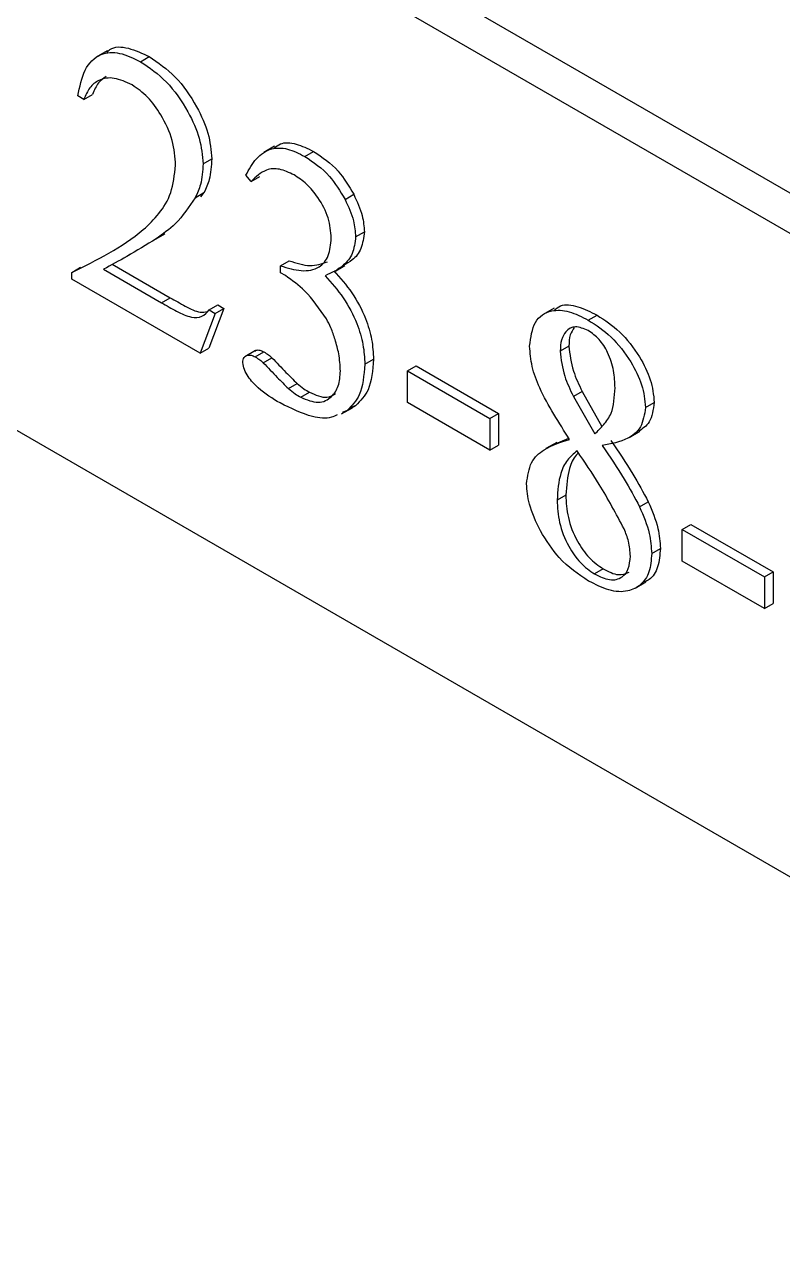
# Model space of a CAD drawing. Header units: inches. Extents: x 0 to 16.5, y 0 to 11.7.
# Drawn here: x 1.0132 to 1.0734, y 9.4754 to 9.5718 of the extents above; entities that cross this region are included whole.
import ezdxf

# ---------------------------------------------------------------- set-up
doc = ezdxf.new("R2010")
doc.units = ezdxf.units.IN
doc.header["$MEASUREMENT"] = 0

# ---------------------------------------------------------------- blocks, each defined once
blk = doc.blocks.new('Drawing View43')
at = {"color": 7, "linetype": 'Continuous', "lineweight": 25}
for p, q in [((0.009795926848526457, 0.01433669003265907), (-0.1973642629522195, 0.133927722037939)), ((0.007033790984516551, 0.01274214293925544), (-0.2001263988162295, 0.1323331749445354)), ((-0.2001263988162295, 0.08129937420167584), (0.007033790984516551, -0.03829165780360409)), ((-0.0968553239825197, 0.05593018926429799), (-0.09771849144002279, 0.05543189329760936)), ((-0.09420359826853167, 0.05506890938760561), (-0.09351306430252909, 0.05546754616095662)), ((-0.09869672627430832, 0.05207243568768875), (-0.09917327015370896, 0.05234753861353632)), ((-0.09869672627430832, 0.05207243568768875), (-0.09800619230830573, 0.05247107246103976)), ((-0.08357516480871055, 0.04835496342450767), (-0.08443833226621364, 0.04785666745781905)), ((-0.08924905476047838, 0.04695906999957904), (-0.08855852079447579, 0.04735770677293005)), ((-0.08117806556491668, 0.04754942941444027), (-0.0804875315989141, 0.04794806618779128)), ((-0.08542913953671205, 0.04557495538114192), (-0.08586029828474123, 0.04605969886386063)), ((-0.08542913953671205, 0.04557495538114192), (-0.08473860557070947, 0.04597359215449293)), ((-0.08986931822255531, 0.04428178157284884), (-0.08917878425655273, 0.04468041834619985)), ((-0.08917878425655273, 0.04468041834619985), (-0.08944227556180058, 0.04433709650242076)), ((-0.07798976008607018, 0.04414968987094515), (-0.07729922612006761, 0.04454832664429616)), ((-0.07714635306141679, 0.04118210516345112), (-0.07645581909541421, 0.04158074193680213)), ((-0.09297819972150166, 0.0410190249654093), (-0.09228766575549907, 0.04141766173876031)), ((-0.09228766575549907, 0.04141766173876031), (-0.09278721689676145, 0.04111697770608675)), ((-0.09568536973455628, 0.03939446701327824), (-0.0949948357685537, 0.03979310378662924)), ((-0.09494045413659365, 0.03983792753228056), (-0.09500125056366313, 0.03980438334770214)), ((-0.09965737822167138, 0.03835863770333135), (-0.0989668442556688, 0.03875727447668235)), ((-0.097149849713397, 0.03860126496238404), (-0.09254704097347262, 0.03594412003574602)), ((-0.09645931574739443, 0.03899990173573505), (-0.09185650700747003, 0.03634275680909703)), ((-0.08310693364820461, 0.03887991400581835), (-0.08241639968220203, 0.03927855077916936)), ((-0.08310693364820461, 0.03832088387717048), (-0.08310693364820461, 0.03887991400581835)), ((-0.07885628846082479, 0.03840763041270431), (-0.07799312100332172, 0.03890592637939293)), ((-0.09965737822167138, 0.03781270984332332), (-0.09965737822167138, 0.03835863770333135)), ((-0.0894873267001787, 0.03194166406868872), (-0.09965737822167138, 0.03781270984332332)), ((-0.08272116003154702, 0.03809818150862716), (-0.08310693364820461, 0.03832088387717048)), ((-0.09254704097347262, 0.03594412003574602), (-0.09185650700747003, 0.03634275680909703)), ((-0.0887649466925158, 0.03538107736990342), (-0.08807441272651323, 0.03577971414325443)), ((-0.08807441272651323, 0.03577971414325443), (-0.08759030465855094, 0.03550024450429809)), ((-0.08828083862455352, 0.03510160773094707), (-0.0894873267001787, 0.03194166406868872)), ((-0.08759030465855094, 0.03550024450429809), (-0.08879679273417612, 0.03234030084203973)), ((-0.0887649466925158, 0.03538107736990342), (-0.08828083862455352, 0.03510160773094707)), ((-0.08828083862455352, 0.03510160773094707), (-0.08759030465855094, 0.03550024450429809)), ((-0.06140235860615043, 0.03551125368676385), (-0.06226552606365351, 0.03501295772007522)), ((-0.05869351506462871, 0.03456937469885728), (-0.05800298109862614, 0.03496801147220829)), ((-0.0894873267001787, 0.03194166406868872), (-0.08879679273417612, 0.03234030084203973)), ((-0.08508452937786497, 0.03216822033871694), (-0.08594769683536806, 0.03166992437202831)), ((-0.08510766152283075, 0.03164945769334868), (-0.08441712755682818, 0.03204809446669969)), ((-0.06023819881867164, 0.03251549378761362), (-0.06092873278467421, 0.03211685701426261)), ((-0.08447226968363009, 0.03118657048885725), (-0.08378173571762751, 0.03158520726220826)), ((-0.07642019095947308, 0.03106722191127998), (-0.0757296569934705, 0.03146585868463099)), ((-0.07303143448373593, 0.0305478165661267), (-0.07234090051773336, 0.03094645333947771)), ((-0.07234090051773336, 0.03094645333947771), (-0.06580544160024006, 0.02717361321356897)), ((-0.07303143448373593, 0.0305478165661267), (-0.06649597556624265, 0.02677497644021797)), ((-0.07303143448373593, 0.02803218098721156), (-0.07303143448373593, 0.0305478165661267)), ((-0.0824828880918467, 0.02914717067373896), (-0.08179235412584412, 0.02954580744708997)), ((-0.05918677660856566, 0.02891683599266349), (-0.05987731057456824, 0.02851819921931249)), ((-0.05918677660856566, 0.02891683599266349), (-0.05761139274329904, 0.02613935365116051)), ((-0.08150332567307894, 0.02845065863976163), (-0.08081279170707636, 0.02884929541311263)), ((-0.06649597556624265, 0.02425934086130256), (-0.07303143448373593, 0.02803218098721156)), ((-0.05987731057456824, 0.02851819921931249), (-0.05818671443098063, 0.02553759173757142)), ((-0.05415121983319978, 0.02764961936310761), (-0.0534606858671972, 0.02804825613645862)), ((-0.07826422722737676, 0.02712352746547327), (-0.07740105976987367, 0.0276218234321619)), ((-0.07782713003198892, 0.02739845467455331), (-0.07820982924876867, 0.02723405618275978)), ((-0.07782713003198892, 0.02739845467455331), (-0.07713659606598634, 0.02779709144790432)), ((-0.07713659606598634, 0.02779709144790432), (-0.07751929528276609, 0.02763269295611078)), ((-0.06649597556624265, 0.02677497644021797), (-0.06580544160024006, 0.02717361321356897)), ((-0.06580544160024006, 0.02717361321356897), (-0.06580544160024006, 0.02465797763465357)), ((-0.06649597556624265, 0.02677497644021797), (-0.06649597556624265, 0.02425934086130256)), ((-0.06125507595395198, 0.02478499845535162), (-0.06023486449111444, 0.02519934607015943)), ((-0.05545899126466093, 0.02526087030639409), (-0.05459582380715785, 0.02575916627308272)), ((-0.06649597556624265, 0.02425934086130256), (-0.06580544160024006, 0.02465797763465357)), ((-0.06118977996718075, 0.02487546618476095), (-0.06205294742468384, 0.02437717021807233)), ((-0.06048025285265292, 0.02069285733860287), (-0.0611707868186555, 0.02029422056525186)), ((-0.05463154580688124, 0.01976855970555444), (-0.05394101184087866, 0.02016719647890545)), ((-0.05124657142542506, 0.01797168281309778), (-0.05055603745942248, 0.01837031958644878)), ((-0.05055603745942248, 0.01837031958644878), (-0.04402057854192919, 0.01459747946053978)), ((-0.05124657142542506, 0.01797168281309778), (-0.04471111250793177, 0.01419884268718877)), ((-0.05124657142542506, 0.0154560472341821), (-0.05124657142542506, 0.01797168281309778)), ((-0.05366711176523735, 0.01605852446479187), (-0.05297657779923477, 0.01645716123814287)), ((-0.04471111250793177, 0.01168320710827337), (-0.05124657142542506, 0.0154560472341821)), ((-0.05750374465353998, 0.01483423884003452), (-0.05819427861954256, 0.01443560206668351)), ((-0.04471111250793177, 0.01419884268718877), (-0.04402057854192919, 0.01459747946053978)), ((-0.04402057854192919, 0.01459747946053978), (-0.04402057854192919, 0.01208184388162437)), ((-0.05498649477300677, 0.01330249388834834), (-0.05412332731550368, 0.01380078985503696)), ((-0.04471111250793177, 0.01419884268718877), (-0.04471111250793177, 0.01168320710827337)), ((-0.04471111250793177, 0.01168320710827337), (-0.04402057854192919, 0.01208184388162437))]:
    blk.add_line(p, q, dxfattribs=at)
for points, knots in [([(-0.09688027378510904, 0.05579198936978336), (-0.09680242287728338, 0.05587691339849325), (-0.09640502158616276, 0.05631042046474237), (-0.09517437318405317, 0.05624379754890133), (-0.09406715846923239, 0.05572644826563963), (-0.09351306430252909, 0.05546754616095662)], [0, 0, 0, 0, 0.108500866723059, 0.5538584677772722, 1, 1, 1, 1]), ([(-0.09917327015370896, 0.05234753861353632), (-0.09903210946694851, 0.05308027162126378), (-0.09875044530332479, 0.05454232620967495), (-0.09752994708374435, 0.0557501349277837), (-0.09589373519307047, 0.05588842159608708), (-0.09476730741451388, 0.05534224021687636), (-0.09420359826853167, 0.05506890938760561)], [0, 0, 0, 0, 0.2805444737740365, 0.5597828005686685, 0.7796978499090905, 1, 1, 1, 1]), ([(-0.09420359826853167, 0.05506890938760561), (-0.09350073480791714, 0.05458766637545539), (-0.09209578119147005, 0.05362570982457748), (-0.09048001369857507, 0.05131333596762419), (-0.0894262783847803, 0.04896912161572471), (-0.08930811405069397, 0.04762891422725544), (-0.08924905476047838, 0.04695906999957904)], [0, 0, 0, 0, 0.2800571204154836, 0.5598061162483594, 0.7799882804510402, 1, 1, 1, 1]), ([(-0.09351306430252909, 0.05546754616095662), (-0.09281020084191469, 0.05498630314880626), (-0.09140524722546774, 0.05402434659792836), (-0.08978947973257236, 0.0517119727409752), (-0.08873574441877771, 0.04936775838907572), (-0.0886175800846914, 0.04802755100060645), (-0.08855852079447579, 0.04735770677293005)], [0, 0, 0, 0, 0.2800571204154836, 0.5598061162483594, 0.7799882804510402, 1, 1, 1, 1]), ([(-0.09487681105054199, 0.05322142633968775), (-0.09535824776746843, 0.05344466202983727), (-0.0963210290972174, 0.05389109070271134), (-0.0974800109151149, 0.05369784699712453), (-0.09827840428896652, 0.05305145057819075), (-0.09855723686091705, 0.05239888807977557), (-0.09869672627430845, 0.05207243568768889)], [0, 0, 0, 0, 0.2796455544646712, 0.5592376096793891, 0.7795032092532084, 1, 1, 1, 1]), ([(-0.09693136849603531, 0.05388665296914256), (-0.09714846816440749, 0.0537403338134048), (-0.09762351720708434, 0.05342016393300147), (-0.09787152516491891, 0.05280506711324971), (-0.09800619230830573, 0.05247107246103976)], [0, 0, 0, 0, 0.4570047487079127, 0.9999999999999999, 0.9999999999999999, 0.9999999999999999, 0.9999999999999999]), ([(-0.09142754106630951, 0.046858414859183), (-0.0914730978160867, 0.04750508103690052), (-0.09156410237714636, 0.04879686703882116), (-0.09246323612862249, 0.05075284755005501), (-0.09361360093190883, 0.05234571146430347), (-0.09445576776508212, 0.05292953992837782), (-0.09487681105054199, 0.05322142633968775)], [0, 0, 0, 0, 0.2801899240254463, 0.5597098382548433, 0.7798758999349428, 1, 1, 1, 1]), ([(-0.08586029828474123, 0.04605969886386063), (-0.08560221568526817, 0.04652528731349033), (-0.08508662730025783, 0.04745542362378167), (-0.08396330802325547, 0.04824251878238933), (-0.08257500607251522, 0.04825186954085164), (-0.08164397329084551, 0.04778370730968191), (-0.08117806556491668, 0.04754942941444027)], [0, 0, 0, 0, 0.2804164251108999, 0.5602061202439763, 0.7799182043545662, 1, 1, 1, 1]), ([(-0.08361165492520725, 0.04822199622800864), (-0.0834528957201603, 0.04834590550014987), (-0.08299293985204138, 0.04870489442818728), (-0.08187307487652941, 0.04863128782732856), (-0.08094963811965653, 0.04817593433153175), (-0.0804875315989141, 0.04794806618779142)], [0, 0, 0, 0, 0.208438593274991, 0.6038865846602778, 1, 1, 1, 1]), ([(-0.08855852079447579, 0.04735770677293005), (-0.0885958054062699, 0.04679030920130066), (-0.08866242340593508, 0.04577651585820763), (-0.08902092710095061, 0.04501550733542294), (-0.08917878425655273, 0.04468041834619985)], [0, 0, 0, 0, 0.5596777444786621, 1, 1, 1, 1]), ([(-0.08117806556491668, 0.04754942941444027), (-0.08049081573692225, 0.04709368573454343), (-0.07926384346141409, 0.04628002985978864), (-0.078378990544913, 0.04480050537281547), (-0.07798976008607018, 0.04414968987094528)], [0, 0, 0, 0, 0.5601184653579655, 1, 1, 1, 1]), ([(-0.0804875315989141, 0.04794806618779128), (-0.07980028177091968, 0.04749232250789444), (-0.07857330949541137, 0.04667866663313978), (-0.07768845657891056, 0.04519914214616634), (-0.07729922612006761, 0.04454832664429629)], [0, 0, 0, 0, 0.5601184653579655, 1, 1, 1, 1]), ([(-0.09965737822167138, 0.03835863770333135), (-0.09866791872140789, 0.03884697891059847), (-0.09668933560886524, 0.03982349554983446), (-0.09434454465067474, 0.04134245134851015), (-0.09271612334105529, 0.04297444083841005), (-0.09169096099037638, 0.04456768929573161), (-0.09151526441633617, 0.04609556398095346), (-0.09142754106630951, 0.046858414859183)], [0, 0, 0, 0, 0.2802836195809049, 0.5604720923668628, 0.7072153364154986, 0.85381586598177, 1, 1, 1, 1]), ([(-0.08924905476047838, 0.04695906999957904), (-0.08928633937227248, 0.04639167242794965), (-0.0893529573719374, 0.04537787908485676), (-0.08971146106695319, 0.04461687056207207), (-0.08986931822255531, 0.04428178157284884)], [0, 0, 0, 0, 0.5596777444786621, 1, 1, 1, 1]), ([(-0.08203281887241297, 0.04608626254545484), (-0.08242513845459871, 0.0462705379640503), (-0.08320986791751066, 0.04663913121513541), (-0.08445880646112625, 0.04653050199923173), (-0.0850611324024543, 0.04593735462468018), (-0.08542913953671205, 0.04557495538114192)], [0, 0, 0, 0, 0.280023255445303, 0.5601109626601183, 1, 1, 1, 1]), ([(-0.07908278533326665, 0.04108147273573874), (-0.07912562994900177, 0.04160692452297046), (-0.07921124308316047, 0.04265689483037636), (-0.08002685052683484, 0.04422710799920088), (-0.08101498599452255, 0.04541499100583827), (-0.08169341630420726, 0.04586242296485362), (-0.08203281887241297, 0.04608626254545484)], [0, 0, 0, 0, 0.2797098262144447, 0.5589228533454635, 0.7793395810678265, 1, 1, 1, 1]), ([(-0.07729922612006761, 0.04454832664429616), (-0.07703545639410767, 0.04397824629464103), (-0.07656433174812194, 0.04296001381197945), (-0.07648898241167483, 0.04200227093148173), (-0.07645581909541421, 0.04158074193680213)], [0, 0, 0, 0, 0.5598724842932002, 1, 1, 1, 1]), ([(-0.08986931822255531, 0.04428178157284884), (-0.0903607529499037, 0.04354803700403658), (-0.0912388588671221, 0.04223696676063509), (-0.09244644357729008, 0.04139137753291939), (-0.09297819972150166, 0.0410190249654093)], [0, 0, 0, 0, 0.5596531326255969, 1, 1, 1, 1]), ([(-0.07798976008607018, 0.04414968987094515), (-0.07772599036011038, 0.04357960952128988), (-0.07725486571412452, 0.04256137703862844), (-0.07717951637767742, 0.04160363415813072), (-0.07714635306141679, 0.04118210516345112)], [0, 0, 0, 0, 0.5598724842932002, 1, 1, 1, 1]), ([(-0.07645581909541421, 0.04158074193680213), (-0.07651825755007384, 0.04111073884707428), (-0.07664335659554387, 0.04016906054620429), (-0.07731059281767455, 0.03933413530961261), (-0.07787639887424566, 0.03904991522367685), (-0.07812069992221177, 0.03892719602680629)], [0, 0, 0, 0, 0.3615161631417631, 0.7243184857387254, 1, 1, 1, 1]), ([(-0.09297819972150166, 0.0410190249654093), (-0.09374474493801464, 0.04054656359149364), (-0.0951135236820523, 0.03970291461676506), (-0.0965276598738204, 0.03893786883189159), (-0.09714984971339714, 0.03860126496238418)], [0, 0, 0, 0, 0.5600212743309785, 1, 1, 1, 1]), ([(-0.08310693364820461, 0.03887991400581835), (-0.08254782022139329, 0.03871027962016231), (-0.08142990466453247, 0.03837110529593953), (-0.08006390809175151, 0.0386189892967291), (-0.07921668375842096, 0.03959156263861769), (-0.07912743780036506, 0.04058461729091462), (-0.07908278533326665, 0.04108147273573874)], [0, 0, 0, 0, 0.2802351417514063, 0.5603142573944819, 0.780011850586803, 1, 1, 1, 1]), ([(-0.07714635306141679, 0.04118210516345112), (-0.07720754952430152, 0.04070989091797973), (-0.07733016016760978, 0.03976378243903523), (-0.0782163324681423, 0.0387224665437318), (-0.07905454998291335, 0.03832705964466986), (-0.07956689340122909, 0.03808537521464887)], [0, 0, 0, 0, 0.2792232317516689, 0.559439850898545, 1, 1, 1, 1]), ([(-0.08241639968220203, 0.03927855077916936), (-0.08184958757120998, 0.03909484140683164), (-0.0807271038523619, 0.0387310334086431), (-0.07982926384439705, 0.03904022763435797), (-0.07938479931235431, 0.03919329039122313)], [0, 0, 0, 0, 0.5049624341755624, 1, 1, 1, 1]), ([(-0.07946477685564328, 0.03467661123867428), (-0.08001002567500731, 0.03546621397004249), (-0.08098411857099269, 0.03687684776503795), (-0.08219018825180965, 0.03772484916958223), (-0.08272116003154702, 0.03809818150862716)], [0, 0, 0, 0, 0.5597503293692149, 1, 1, 1, 1]), ([(-0.07956689340122909, 0.03808537521464887), (-0.0790692619522277, 0.03752470719562923), (-0.0780750723231433, 0.03640458038091986), (-0.07705023122592963, 0.03444607916451679), (-0.07650099951634853, 0.03260763743697326), (-0.07644713610353895, 0.03158086452371784), (-0.07642019095947322, 0.03106722191128012)], [0, 0, 0, 0, 0.2801455454501075, 0.5596868857056675, 0.7797335950361763, 1, 1, 1, 1]), ([(-0.0788763594352265, 0.03848401198799988), (-0.07837872798622499, 0.03792334396898023), (-0.07738453835714058, 0.036803217154271), (-0.07635969725992678, 0.0348447159378678), (-0.07581046555034636, 0.033006274210324), (-0.07575660213753636, 0.03197950129706885), (-0.07572965699347065, 0.03146585868463112)], [0, 0, 0, 0, 0.2801455454501075, 0.5596868857056675, 0.7797335950361763, 1, 1, 1, 1]), ([(-0.09254704097347262, 0.03594412003574602), (-0.09214817078610923, 0.03571780742801559), (-0.09135174845691482, 0.03526593005065196), (-0.09023303115038847, 0.03473597973123564), (-0.08930007467968588, 0.03478643542332162), (-0.0889434093955178, 0.03518276703732962), (-0.0887649466925158, 0.03538107736990342)], [0, 0, 0, 0, 0.2808599328979673, 0.5607917789358492, 0.7802357285918974, 1, 1, 1, 1]), ([(-0.09185650700747017, 0.0363427568090969), (-0.09145993805220305, 0.03612152682690752), (-0.09066811058290078, 0.03567979790535593), (-0.08961588633595372, 0.03513073266943097), (-0.08909465300463522, 0.03522367333451598), (-0.08891066280577337, 0.03525648046795099)], [0, 0, 0, 0, 0.3936288627402663, 0.7859569996294289, 1, 1, 1, 1]), ([(-0.06141151774183484, 0.03533643094026408), (-0.06125088560747379, 0.03547551799739925), (-0.06077057305089563, 0.03589140775859141), (-0.05951752993564668, 0.03572206617915878), (-0.05850824786464035, 0.03521957073122021), (-0.05800298109862628, 0.03496801147220843)], [0, 0, 0, 0, 0.2005928999818266, 0.5998008368934299, 1, 1, 1, 1]), ([(-0.06334927312448664, 0.03250096310086942), (-0.06325696889618977, 0.03319761634828888), (-0.06307213546730825, 0.03459262078999117), (-0.06175795714760592, 0.03541211494654062), (-0.06022758174782819, 0.03535329710355346), (-0.05920529315518924, 0.03483089808360761), (-0.05869351506462885, 0.03456937469885742)], [0, 0, 0, 0, 0.2789927046599988, 0.5586653957976031, 0.77905908110179, 1, 1, 1, 1]), ([(-0.05800298109862614, 0.03496801147220829), (-0.05738927296585338, 0.03456578437424884), (-0.05616410326877772, 0.03376280258950938), (-0.05468210038164188, 0.03185161711668153), (-0.05365433918650039, 0.02982310049313204), (-0.05352516446931164, 0.02863920641555294), (-0.0534606858671972, 0.02804825613645862)], [0, 0, 0, 0, 0.2805949371737911, 0.5601627154995454, 0.7804516713497978, 0.9999999999999999, 0.9999999999999999, 0.9999999999999999, 0.9999999999999999]), ([(-0.07877643569650922, 0.03303452482496567), (-0.0788782254113153, 0.03334597737474825), (-0.07905990253693083, 0.0339018665833767), (-0.07934111956835481, 0.03443998762984646), (-0.0794647768556434, 0.03467661123867415)], [0, 0, 0, 0, 0.5602781002906289, 1, 1, 1, 1]), ([(-0.05870107925319065, 0.03373519621899399), (-0.05905373968572591, 0.03388604822441012), (-0.05975959794315324, 0.03418798210711795), (-0.06046628462342817, 0.03374156565757893), (-0.06086859223411325, 0.03303698318641834), (-0.06090868515946473, 0.03242357759584769), (-0.06092873278467421, 0.03211685701426261)], [0, 0, 0, 0, 0.2790761136136965, 0.5585774900484759, 0.779275945543054, 1, 1, 1, 1]), ([(-0.05980760939781712, 0.03398207233729696), (-0.05993114772733067, 0.03380065887050251), (-0.06019102855911795, 0.03341902927559442), (-0.06022196728794761, 0.03282640503067891), (-0.06023819881867164, 0.03251549378761362)], [0, 0, 0, 0, 0.4753652997954168, 1, 1, 1, 1]), ([(-0.05657176017301207, 0.02920419478157132), (-0.05659003616275582, 0.02964803438022298), (-0.05662651831903196, 0.03053401789336919), (-0.0570514793154703, 0.03190916822455226), (-0.05780910856113385, 0.03311650309259954), (-0.05840357786032741, 0.03352884183033895), (-0.05870107925319065, 0.03373519621899399)], [0, 0, 0, 0, 0.2808431783370481, 0.5606133984940629, 0.7801095428633545, 1, 1, 1, 1]), ([(-0.05869351506462871, 0.03456937469885728), (-0.05807980693185596, 0.03416714760089782), (-0.05685463723478003, 0.03336416581615851), (-0.05537263434764446, 0.03145298034333038), (-0.05434487315250297, 0.02942446371978103), (-0.05421569843531435, 0.02824056964220193), (-0.05415121983319978, 0.02764961936310761)], [0, 0, 0, 0, 0.2805949371737911, 0.5601627154995454, 0.7804516713497978, 0.9999999999999999, 0.9999999999999999, 0.9999999999999999, 0.9999999999999999]), ([(-0.07835662323132293, 0.03053421461844144), (-0.07838005513916442, 0.03098356050077971), (-0.07842190924127206, 0.03178618265891901), (-0.07866808207122392, 0.0326529950483033), (-0.07877643569650922, 0.03303452482496567)], [0, 0, 0, 0, 0.5598473425908018, 1, 1, 1, 1]), ([(-0.08610235231872237, 0.03120170351320723), (-0.08608071752668693, 0.03134860094054281), (-0.0860373721702473, 0.03164291027975259), (-0.08574835095153104, 0.03179610647947206), (-0.08543322374071613, 0.03180828128060158), (-0.08521612862519334, 0.03170237272264155), (-0.08510766152283075, 0.03164945769334868)], [0, 0, 0, 0, 0.2789946644661257, 0.5589664627304011, 0.7796466782903659, 0.9999999999999999, 0.9999999999999999, 0.9999999999999999, 0.9999999999999999]), ([(-0.0851557083225629, 0.03209324150636832), (-0.08511466010074177, 0.03212598299550217), (-0.08500390370646464, 0.03221432614701587), (-0.08473917920290218, 0.03220178323983901), (-0.08452442504695971, 0.03209929873725822), (-0.08441712755682818, 0.03204809446669969)], [0, 0, 0, 0, 0.2275888453594516, 0.614080678071937, 1, 1, 1, 1]), ([(-0.08441712755682818, 0.03204809446669969), (-0.08429697159185154, 0.03197421965543848), (-0.08408228432378718, 0.03184222469862158), (-0.08387361652309024, 0.03166378014057664), (-0.08378173571762751, 0.03158520726220839)], [0, 0, 0, 0, 0.5596790441283075, 1, 1, 1, 1]), ([(-0.06017609602276387, 0.02510503020257497), (-0.0605982142474575, 0.02576995128091238), (-0.06144209113084423, 0.02709922704883823), (-0.06252878876279354, 0.02901738580632166), (-0.06322585435355174, 0.03090911489243806), (-0.06330813416784345, 0.03197035520441197), (-0.0633492731244865, 0.03250096310086928)], [0, 0, 0, 0, 0.2804700285047094, 0.5607011488537583, 0.7803556492410467, 0.9999999999999999, 0.9999999999999999, 0.9999999999999999, 0.9999999999999999]), ([(-0.06092873278467421, 0.03211685701426261), (-0.06085239501378169, 0.0314564385108561), (-0.06071574280436967, 0.03027422364432706), (-0.06013405236160728, 0.0290559228813297), (-0.05987731057456824, 0.02851819921931249)], [0, 0, 0, 0, 0.5586281496740904, 0.9999999999999999, 0.9999999999999999, 0.9999999999999999, 0.9999999999999999]), ([(-0.06023819881867164, 0.03251549378761362), (-0.0601618610477791, 0.03185507528420711), (-0.06002520883836723, 0.03067286041767807), (-0.05944351839560442, 0.02945455965468071), (-0.05918677660856566, 0.02891683599266349)], [0, 0, 0, 0, 0.5586281496740904, 0.9999999999999999, 0.9999999999999999, 0.9999999999999999, 0.9999999999999999]), ([(-0.08313719040245234, 0.02799629334961921), (-0.08373144648900269, 0.02834412382184672), (-0.0846210625723641, 0.02886483465574492), (-0.08557786097210959, 0.02990250894637811), (-0.08601118310021233, 0.03064383380038502), (-0.08607205861765696, 0.03101633460701403), (-0.08610235231872237, 0.03120170351320723)], [0, 0, 0, 0, 0.5012306831818782, 0.7503547499551368, 0.875768143012065, 1, 1, 1, 1]), ([(-0.08510766152283075, 0.03164945769334868), (-0.08498750555785411, 0.03157558288208747), (-0.08477281828979004, 0.03144358792527057), (-0.08456415048909281, 0.03126514336722563), (-0.08447226968363009, 0.03118657048885738)], [0, 0, 0, 0, 0.5596790441283075, 1, 1, 1, 1]), ([(-0.08447226968363009, 0.03118657048885725), (-0.08410413695164869, 0.03079785891388908), (-0.08344688246116687, 0.030103863498771), (-0.08277739225712134, 0.02943944418780441), (-0.08248288809184684, 0.0291471706737391)], [0, 0, 0, 0, 0.5601068342822244, 1, 1, 1, 1]), ([(-0.08378173571762751, 0.03158520726220826), (-0.08341360298564597, 0.03119649568724023), (-0.08275634849516401, 0.03050250027212201), (-0.08208685829111889, 0.02983808096115528), (-0.08179235412584426, 0.0295458074470901)], [0, 0, 0, 0, 0.5601068342822244, 1, 1, 1, 1]), ([(-0.07642019095947308, 0.03106722191127998), (-0.0764912533215926, 0.03018693540000801), (-0.07661827018602292, 0.02861351130985426), (-0.07745744841322398, 0.02777003133443525), (-0.07782713003198892, 0.02739845467455331)], [0, 0, 0, 0, 0.559471865710524, 1, 1, 1, 1]), ([(-0.0757296569934705, 0.03146585868463099), (-0.07580071935559002, 0.03058557217335902), (-0.07592773622002034, 0.02901214808320527), (-0.0767669144472214, 0.02816866810778626), (-0.07713659606598634, 0.02779709144790432)], [0, 0, 0, 0, 0.559471865710524, 1, 1, 1, 1]), ([(-0.08150332567307894, 0.02845065863976163), (-0.08102493174496268, 0.02825475460830965), (-0.08006641442189616, 0.0278622383225263), (-0.0790669370050157, 0.02839112950886338), (-0.07845111766242403, 0.02928328695969177), (-0.07838812681796836, 0.03011716667788827), (-0.07835662323132307, 0.03053421461844158)], [0, 0, 0, 0, 0.2789605731985766, 0.5589296313108315, 0.7794076473058535, 1, 1, 1, 1]), ([(-0.0824828880918467, 0.02914717067373896), (-0.08230174364823921, 0.02900087045336779), (-0.08197813558180789, 0.02873951034488196), (-0.08164846029787962, 0.02853895162412225), (-0.08150332567307908, 0.02845065863976149)], [0, 0, 0, 0, 0.5597649205875428, 1, 1, 1, 1]), ([(-0.08179235412584412, 0.02954580744708997), (-0.08161120968223677, 0.02939950722671879), (-0.08128760161580517, 0.02913814711823297), (-0.0809579263318769, 0.02893758839747339), (-0.0808127917070765, 0.0288492954131125)], [0, 0, 0, 0, 0.5597649205875428, 1, 1, 1, 1]), ([(-0.05818671443098063, 0.02553759173757142), (-0.05794407258043732, 0.025778019475803), (-0.05745912362196956, 0.02625854326418134), (-0.05669760016838319, 0.02729290093764607), (-0.05661944907935506, 0.02847988203149552), (-0.05657176017301207, 0.02920419478157132)], [0, 0, 0, 0, 0.2807433256159773, 0.5610993447726143, 1, 1, 1, 1]), ([(-0.07860547842277675, 0.02706409469699137), (-0.07875666963682645, 0.02698870411971298), (-0.07931171482962968, 0.02671193421767825), (-0.08085861384114372, 0.02686985815305011), (-0.08227306857489636, 0.02756910680815701), (-0.08313719040245234, 0.02799629334961921)], [0, 0, 0, 0, 0.1271402558443077, 0.4667505864127844, 1, 1, 1, 1]), ([(-0.08081279170707636, 0.02884929541311263), (-0.08032338436685892, 0.02863096147443967), (-0.07951481682217487, 0.02827024408790417), (-0.07896082131221531, 0.02861796297703601), (-0.07874214654423257, 0.02875521561904687)], [0, 0, 0, 0, 0.6052770030597093, 1, 1, 1, 1]), ([(-0.0534606858671972, 0.02804825613645862), (-0.05354595795189879, 0.02747044650477527), (-0.05370313877832316, 0.02640537819148389), (-0.05439381589970161, 0.02595599400841601), (-0.05470979415140631, 0.02575040499422398)], [0, 0, 0, 0, 0.5425094564100679, 1, 1, 1, 1]), ([(-0.05415121983319978, 0.02764961936310774), (-0.05424314651973881, 0.02708245098969879), (-0.05442735949516916, 0.0259458955717988), (-0.05574238156142078, 0.0249844056674527), (-0.056888017643388, 0.02475594117497986), (-0.05758914353458949, 0.02461612158181714)], [0, 0, 0, 0, 0.278754820583089, 0.5586000850068706, 1, 1, 1, 1]), ([(-0.06359132715846778, 0.02159548545667133), (-0.06350370758649984, 0.02219718064045168), (-0.06332811787045199, 0.02340297843304873), (-0.06203037311565006, 0.02453069270151598), (-0.06087981759534845, 0.02488706186818196), (-0.06017609602276387, 0.02510503020257497)], [0, 0, 0, 0, 0.2789237964445709, 0.5589635867494631, 1, 1, 1, 1]), ([(-0.05958230722065357, 0.0241988456720148), (-0.05985306983745146, 0.02397295356866618), (-0.06039442770454876, 0.02352130899265757), (-0.06103171133276462, 0.02226059184008342), (-0.06111805834852941, 0.02103974195140805), (-0.0611707868186555, 0.02029422056525186)], [0, 0, 0, 0, 0.280359705526157, 0.5605461123051113, 1, 1, 1, 1]), ([(-0.05585316225963029, 0.01801055736825299), (-0.05649159365738905, 0.01920300325508846), (-0.05763271927808151, 0.02133436859447066), (-0.05898610648756706, 0.02332286398570663), (-0.05958230722065357, 0.0241988456720148)], [0, 0, 0, 0, 0.559475123669162, 1, 1, 1, 1]), ([(-0.05758914353458949, 0.02461612158181701), (-0.05699202629362044, 0.02374022690486389), (-0.0559263782171914, 0.02217705737364223), (-0.05502698137588963, 0.02050410326953363), (-0.05463154580688124, 0.01976855970555444)], [0, 0, 0, 0, 0.5603324907879795, 1, 1, 1, 1]), ([(-0.05689860956858691, 0.02501475835516802), (-0.056301492327618, 0.0241388636782149), (-0.05523584425118869, 0.02257569414699324), (-0.05433644740988706, 0.02090274004288464), (-0.05394101184087866, 0.02016719647890545)], [0, 0, 0, 0, 0.5603324907879795, 1, 1, 1, 1]), ([(-0.05947392718393862, 0.02403413238375126), (-0.05953676017991782, 0.02397680035865056), (-0.05986098204497394, 0.02368096381901512), (-0.06032829480793041, 0.02264138458485153), (-0.06042264014563804, 0.02143161341797588), (-0.06048025285265292, 0.02069285733860287)], [0, 0, 0, 0, 0.08558102737975935, 0.4416030125248405, 1, 1, 1, 1]), ([(-0.06249830191127131, 0.01785489032186184), (-0.06284112956347994, 0.01857212021222278), (-0.06345358695672516, 0.01985344260899485), (-0.06354922377266511, 0.02106299094038274), (-0.06359132715846778, 0.02159548545667133)], [0, 0, 0, 0, 0.5597575537329944, 1, 1, 1, 1]), ([(-0.0611707868186555, 0.02029422056525186), (-0.0611387908033682, 0.01971003231345117), (-0.06107493692926409, 0.01854417829229938), (-0.06038589256755267, 0.01673976104546017), (-0.05935018367385343, 0.01523920890295088), (-0.05857959971716344, 0.01470348450828311), (-0.05819427861954256, 0.01443560206668364)], [0, 0, 0, 0, 0.2806864638648444, 0.560160943961618, 0.7800638510861643, 1, 1, 1, 1]), ([(-0.06048025285265292, 0.02069285733860287), (-0.06044825683736534, 0.02010866908680219), (-0.06038440296326124, 0.01894281506565039), (-0.05969535860155008, 0.01713839781881118), (-0.05865964970785084, 0.01563784567630189), (-0.05788906575116086, 0.01510212128163398), (-0.05750374465353998, 0.01483423884003465)], [0, 0, 0, 0, 0.2806864638648444, 0.560160943961618, 0.7800638510861643, 1, 1, 1, 1]), ([(-0.05463154580688124, 0.01976855970555444), (-0.05432869438327942, 0.01905227776234461), (-0.05378770584291135, 0.01777277140130217), (-0.05370397093640358, 0.01658247823161726), (-0.05366711176523735, 0.01605852446479187)], [0, 0, 0, 0, 0.5598111623505501, 1, 1, 1, 1]), ([(-0.05394101184087866, 0.02016719647890545), (-0.05363816041727684, 0.01945091453569562), (-0.05309717187690877, 0.01817140817465318), (-0.05301343697040072, 0.01698111500496827), (-0.05297657779923477, 0.01645716123814287)], [0, 0, 0, 0, 0.5598111623505501, 1, 1, 1, 1]), ([(-0.05867838668750499, 0.01387652651266805), (-0.05948955864902911, 0.01441462910070968), (-0.06093791185503521, 0.01537541503207487), (-0.06202156498770858, 0.01709735061762033), (-0.06249830191127131, 0.01785489032186198)], [0, 0, 0, 0, 0.5600650160198303, 1, 1, 1, 1]), ([(-0.05536149000310592, 0.01584436175488183), (-0.05538485866852662, 0.01623448866931813), (-0.05542660904768935, 0.016931488104503), (-0.05572276967459196, 0.01768069786468605), (-0.05585316225963029, 0.01801055736825299)], [0, 0, 0, 0, 0.5597234298090586, 1, 1, 1, 1]), ([(-0.05297657779923477, 0.01645716123814287), (-0.05301959934827945, 0.01594937562615847), (-0.05310562692081746, 0.01493398765109619), (-0.05363649565681918, 0.01406946925925714), (-0.05411311789155644, 0.01386412428344904), (-0.05424155213301315, 0.01380879046919873)], [0, 0, 0, 0, 0.4222312070873476, 0.844310040013294, 1, 1, 1, 1]), ([(-0.05366711176523735, 0.016058524464792), (-0.0537066444805028, 0.01554435326148187), (-0.05378569564452688, 0.01451619640819093), (-0.05451056837685093, 0.01351673687809381), (-0.05558901876086958, 0.01296957742795093), (-0.05703842093920952, 0.01304122845613338), (-0.05813134584393517, 0.01359789742913115), (-0.05867838668750499, 0.01387652651266805)], [0, 0, 0, 0, 0.1866295323595831, 0.373191714134916, 0.559968563363509, 0.7797514108663767, 1, 1, 1, 1]), ([(-0.05819427861954256, 0.01443560206668351), (-0.05778677707318332, 0.0142379316062307), (-0.05697341031232362, 0.01384338443561942), (-0.05602524478687093, 0.01408742905477253), (-0.05545024845091161, 0.01478946793754448), (-0.05539108162601631, 0.01549266542822367), (-0.05536149000310592, 0.01584436175488183)], [0, 0, 0, 0, 0.2801658225305355, 0.5592066327384747, 0.7795421483494347, 1, 1, 1, 1]), ([(-0.05750374465353998, 0.01483423884003452), (-0.05708961089441087, 0.01462392846507623), (-0.05631761155729224, 0.01423188249809646), (-0.05573093365312961, 0.0144684490010109), (-0.05545897509413542, 0.01457811102302036)], [0, 0, 0, 0, 0.5364431537918863, 1, 1, 1, 1])]:
    blk.add_open_spline(points, degree=3, knots=knots, dxfattribs=at)

msp = doc.modelspace()

# ---------------------------------------------------------------- block references
at = {"color": 7, "linetype": 'Continuous', "lineweight": 25}
msp.add_blockref('Drawing View43', (1.116647586308876, 9.513718067843289), dxfattribs=at)

doc.saveas('drawing.dxf')
